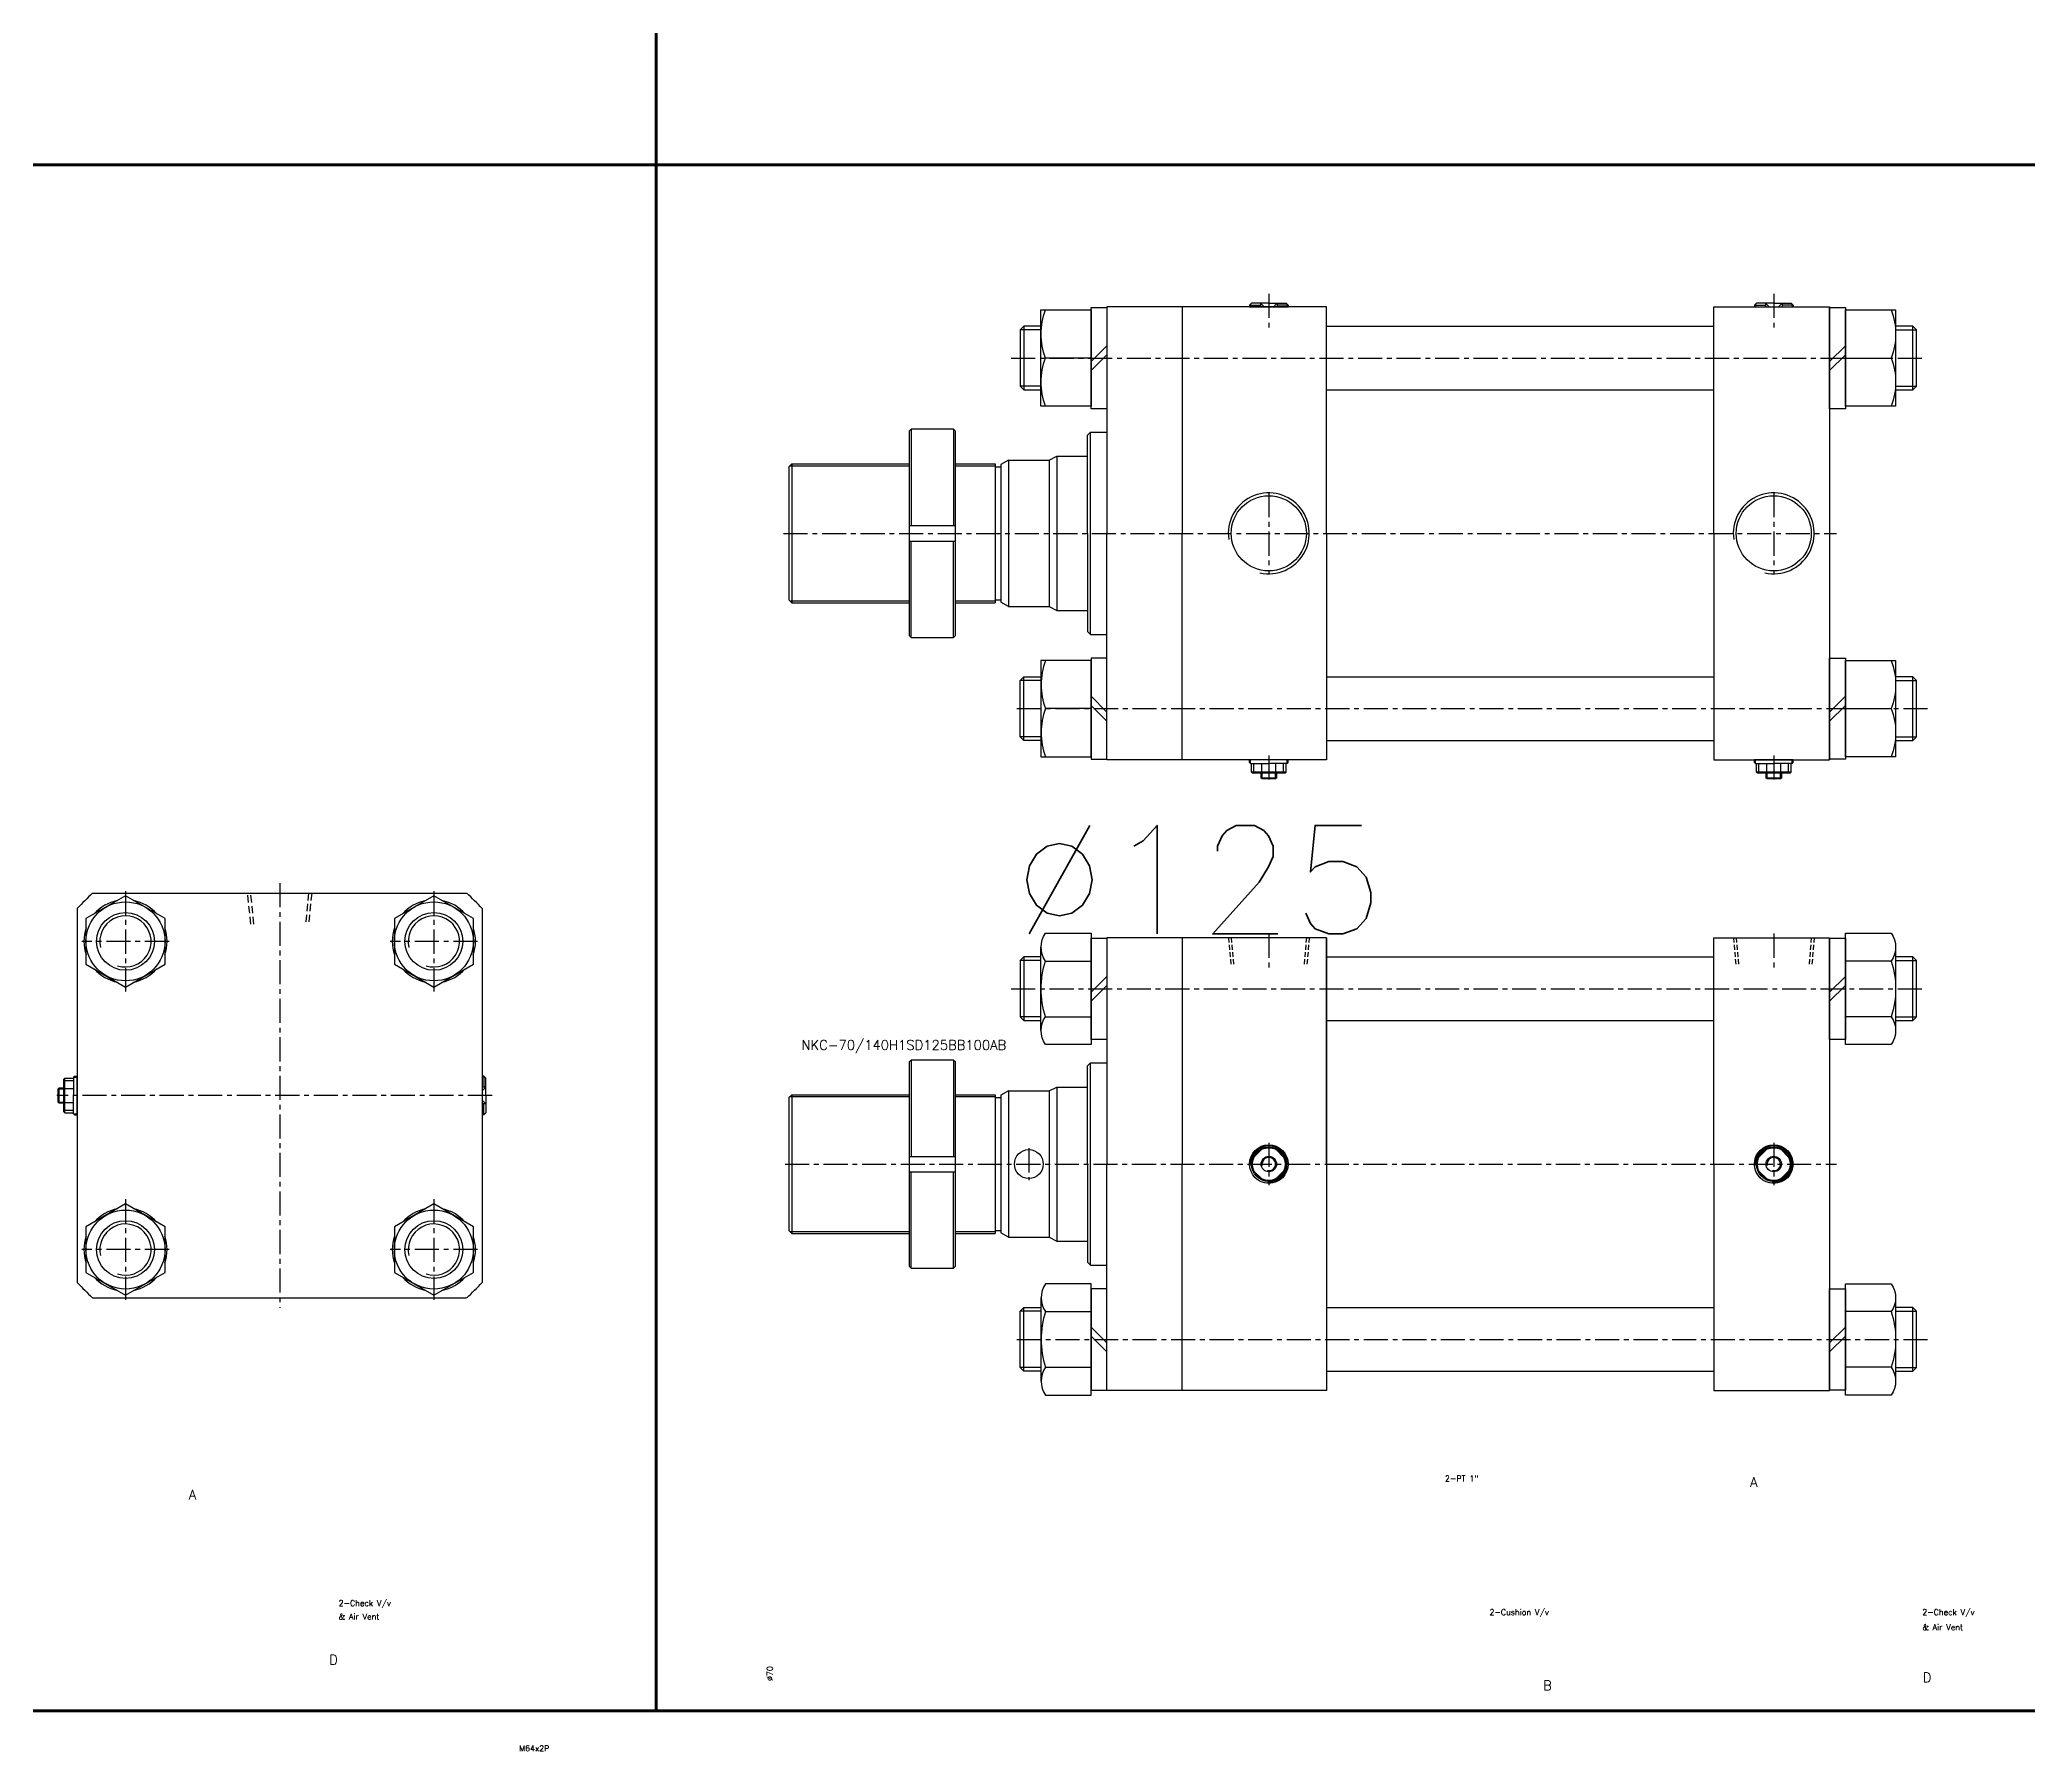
# Model space of a CAD drawing. Extents: x -819 to 29893, y -8942 to 9886.
# Drawn here: x 2674 to 3706, y -21 to 867 of the extents above; entities that cross this region are included whole.
import ezdxf

# ---------------------------------------------------------------- set-up
doc = ezdxf.new("R2010")
doc.units = 0
doc.header["$LTSCALE"] = 10
doc.header["$MEASUREMENT"] = 0
doc.linetypes.add('CENTER', pattern=[2, 1.25, -0.25, 0.25, -0.25])
doc.linetypes.add('HIDDEN', pattern=[0.375, 0.25, -0.125])
doc.layers.add('ML', color=7, linetype='CONTINUOUS')
doc.styles.add('GHS', font='romans', dxfattribs={"bigfont": 'ghs'})

msp = doc.modelspace()

# ---------------------------------------------------------------- linework, layer by layer
at = {"layer": 'ML', "color": 1, "linetype": 'CENTER'}
for p, q in [((3311.7, 735.5), (3311.7, 717.1)), ((3573.7, 735.5), (3573.7, 717.1)), ((3178, 702.2), (3650.8, 702.2)), ((3311.7, 632.1), (3311.7, 590.2)), ((3573.7, 632.1), (3573.7, 590.2)), ((3059.9, 611.2), (3606.3, 611.2)), ((3181, 520.2), (3654.5, 520.2)), ((3311.7, 495.9), (3311.7, 482.4)), ((3573.7, 495.9), (3573.7, 482.9)), ((2718.5, 425.5), (2718.5, 373.3)), ((2798.5, 429.6), (2798.5, 209.1)), ((2878.5, 425.5), (2878.5, 373.3)), ((3311.7, 403.4), (3311.7, 385)), ((3573.7, 403.4), (3573.7, 385)), ((2741.1, 399.4), (2695.8, 399.4)), ((2901.1, 399.4), (2855.8, 399.4)), ((3178, 374.8), (3650.8, 374.8)), ((2908.7, 319.4), (2682.8, 319.4)), ((3187.2, 292), (3187.2, 275.5)), ((3311.7, 294.8), (3311.7, 272.8)), ((3573.7, 294.8), (3573.7, 272.8)), ((3060.7, 283.8), (3606.3, 283.8)), ((2718.5, 265.5), (2718.5, 213.3)), ((2878.5, 265.5), (2878.5, 213.3)), ((2741.1, 239.4), (2695.8, 239.4)), ((2901.1, 239.4), (2855.8, 239.4)), ((3181, 192.8), (3654.5, 192.8))]:
    msp.add_line(p, q, dxfattribs=at)
at = {"layer": 'ML', "color": 7}
for p, q in [((3227.7, 728.7), (3227.7, 611.2)), ((3341.7, 728.7), (3227.7, 728.7)), ((3266.7, 728.7), (3266.7, 611.2)), ((3341.7, 611.2), (3341.7, 728.7)), ((3217.7, 662.2), (3219.2, 663.7)), ((3217.7, 611.2), (3217.7, 662.2)), ((3219.2, 558.7), (3219.2, 663.7)), ((3219.2, 663.7), (3227.7, 663.7)), ((3201.7, 651.2), (3201.7, 571.2)), ((3201.7, 651.2), (3217.7, 651.2)), ((3062.7, 645.7), (3062.7, 576.7)), ((3064.2, 647.2), (3125.1, 647.2)), ((3149.1, 647.2), (3169.7, 647.2)), ((3169.7, 647.2), (3169.7, 575.2)), ((3169.7, 645.7), (3172.7, 645.7)), ((3172.7, 646.9), (3172.7, 575.5)), ((3176.7, 649.2), (3176.7, 573.2)), ((3176.7, 649.2), (3197.7, 649.2)), ((3197.7, 649.2), (3197.7, 573.2)), ((3217.7, 611.2), (3217.7, 560.2)), ((3227.7, 493.7), (3227.7, 611.2)), ((3266.7, 493.7), (3266.7, 611.2)), ((3341.7, 611.2), (3341.7, 493.7)), ((3064.2, 575.2), (3125.1, 575.2)), ((3149.1, 575.2), (3169.7, 575.2)), ((3169.7, 576.7), (3172.7, 576.7)), ((3176.7, 573.2), (3197.7, 573.2)), ((3201.7, 571.2), (3217.7, 571.2)), ((3217.7, 560.2), (3219.2, 558.7)), ((3219.2, 558.7), (3227.7, 558.7)), ((3341.7, 493.7), (3227.7, 493.7)), ((3341.7, 493.7), (3266.7, 493.7)), ((3341.7, 401.3), (3227.7, 401.3)), ((3227.7, 401.3), (3227.7, 283.8)), ((3266.7, 401.3), (3266.7, 283.8)), ((3341.7, 283.8), (3341.7, 401.3)), ((3341.7, 401.3), (3341.7, 166.3)), ((3217.7, 334.8), (3219.2, 336.3)), ((3217.7, 283.8), (3217.7, 334.8)), ((3219.2, 231.3), (3219.2, 336.3)), ((3219.2, 336.3), (3227.7, 336.3)), ((3176.7, 321.8), (3176.7, 245.8)), ((3176.7, 321.8), (3197.7, 321.8)), ((3197.7, 321.8), (3197.7, 245.8)), ((3201.7, 323.8), (3201.7, 243.8)), ((3201.7, 323.8), (3217.7, 323.8)), ((3062.7, 318.3), (3062.7, 249.3)), ((3064.2, 319.8), (3125.1, 319.8)), ((3149.1, 319.8), (3169.7, 319.8)), ((3169.7, 319.8), (3169.7, 247.8)), ((3169.7, 318.3), (3172.7, 318.3)), ((3172.7, 319.5), (3172.7, 248.1)), ((3217.7, 283.8), (3217.7, 232.8)), ((3227.7, 166.3), (3227.7, 283.8)), ((3266.7, 166.3), (3266.7, 283.8)), ((3341.7, 283.8), (3341.7, 166.3)), ((3064.2, 247.8), (3125.1, 247.8)), ((3149.1, 247.8), (3169.7, 247.8)), ((3169.7, 249.3), (3172.7, 249.3)), ((3176.7, 245.8), (3197.7, 245.8)), ((3201.7, 243.8), (3217.7, 243.8)), ((3217.7, 232.8), (3219.2, 231.3)), ((3219.2, 231.3), (3227.7, 231.3)), ((3341.7, 166.3), (3227.7, 166.3)), ((3341.7, 166.3), (3266.7, 166.3))]:
    msp.add_line(p, q, dxfattribs=at)
at = {"layer": 'ML'}
for p, q in [((3301.7, 729.7), (3302.7, 730.7)), ((3301.7, 729.7), (3301.7, 728.7)), ((3301.7, 729.7), (3307.4, 729.7)), ((3301.7, 728.7), (3321.7, 728.7)), ((3301.7, 728.7), (3321.7, 728.7)), ((3311.7, 730.7), (3302.7, 730.7)), ((3307.4, 730.7), (3307.4, 728.7)), ((3311.7, 730.7), (3320.7, 730.7)), ((3316.1, 730.7), (3316.1, 728.7)), ((3321.7, 729.7), (3316.1, 729.7)), ((3321.7, 729.7), (3320.7, 730.7)), ((3321.7, 729.7), (3321.7, 728.7)), ((3542.7, 611.2), (3542.7, 728.7)), ((3542.7, 728.7), (3602.7, 728.7)), ((3563.7, 729.7), (3564.7, 730.7)), ((3563.7, 729.7), (3563.7, 728.7)), ((3563.7, 729.7), (3569.4, 729.7)), ((3563.7, 728.7), (3583.7, 728.7)), ((3563.7, 728.7), (3583.7, 728.7)), ((3573.7, 730.7), (3564.7, 730.7)), ((3569.4, 730.7), (3569.4, 728.7)), ((3573.7, 730.7), (3582.7, 730.7)), ((3578.1, 730.7), (3578.1, 728.7)), ((3583.7, 729.7), (3578.1, 729.7)), ((3583.7, 729.7), (3582.7, 730.7)), ((3583.7, 729.7), (3583.7, 728.7)), ((3602.7, 728.7), (3602.7, 493.7)), ((3184.6, 718.7), (3184.6, 685.7)), ((3645.8, 685.7), (3645.8, 718.7)), ((3219.5, 702.2), (3195.8, 702.2)), ((3219.5, 700.4), (3227.7, 708.6)), ((3219.5, 695.7), (3227.7, 703.9)), ((3610.9, 708.6), (3602.7, 700.4)), ((3610.9, 703.9), (3602.7, 695.7)), ((3610.9, 702.2), (3634.7, 702.2)), ((3125.1, 664.2), (3126.1, 665.2)), ((3125.1, 664.2), (3125.1, 558.2)), ((3126.1, 665.2), (3126.1, 615.2)), ((3148.1, 665.2), (3126.1, 665.2)), ((3148.1, 665.2), (3148.1, 615.2)), ((3148.1, 665.2), (3149.1, 664.2)), ((3149.1, 558.2), (3149.1, 664.2)), ((3197.7, 649.2), (3201.7, 651.2)), ((3062.7, 645.7), (3064.2, 647.2)), ((3064.2, 647.2), (3064.2, 575.2)), ((3176.7, 649.2), (3172.7, 646.9)), ((3125.1, 615.2), (3149.1, 615.2)), ((3542.7, 611.2), (3542.7, 493.7)), ((3125.1, 607.2), (3149.1, 607.2)), ((3126.1, 557.2), (3126.1, 607.2)), ((3148.1, 557.2), (3148.1, 607.2)), ((3062.7, 576.7), (3064.2, 575.2)), ((3176.7, 573.2), (3172.7, 575.5)), ((3197.7, 573.2), (3201.7, 571.2)), ((3126.1, 557.2), (3125.1, 558.2)), ((3126.1, 557.2), (3148.1, 557.2)), ((3148.1, 557.2), (3149.1, 558.2)), ((3184.6, 503.7), (3184.6, 536.7)), ((3645.8, 503.7), (3645.8, 536.7)), ((3219.5, 526.6), (3227.7, 518.4)), ((3610.9, 526.6), (3602.7, 518.4)), ((3219.5, 520.2), (3195.8, 520.2)), ((3219.5, 521.9), (3227.7, 513.7)), ((3610.9, 521.9), (3602.7, 513.7)), ((3610.9, 520.2), (3634.7, 520.2)), ((3301.7, 492.2), (3301.7, 493.7)), ((3321.7, 493.7), (3301.7, 493.7)), ((3302.2, 491.7), (3301.7, 492.2)), ((3302.2, 491.7), (3311.7, 491.7)), ((3302.7, 487.2), (3302.7, 491.7)), ((3303.2, 486.7), (3302.7, 487.2)), ((3320.7, 487.2), (3302.7, 487.2)), ((3311.7, 486.7), (3303.2, 486.7)), ((3304, 487.2), (3304, 491.7)), ((3307.7, 484.2), (3307.7, 486.7)), ((3308.1, 487.2), (3308.1, 491.7)), ((3321.2, 491.7), (3311.7, 491.7)), ((3320.2, 486.7), (3311.7, 486.7)), ((3315.3, 487.2), (3315.3, 491.7)), ((3315.7, 486.7), (3315.7, 484.2)), ((3319.4, 487.2), (3319.4, 491.7)), ((3320.2, 486.7), (3320.7, 487.2)), ((3320.7, 487.2), (3320.7, 491.7)), ((3321.2, 491.7), (3321.7, 492.2)), ((3321.7, 492.2), (3321.7, 493.7)), ((3542.7, 493.7), (3602.7, 493.7)), ((3563.7, 492.2), (3563.7, 493.7)), ((3583.7, 493.7), (3563.7, 493.7)), ((3564.2, 491.7), (3563.7, 492.2)), ((3564.2, 491.7), (3573.7, 491.7)), ((3564.7, 487.2), (3564.7, 491.7)), ((3565.2, 486.7), (3564.7, 487.2)), ((3582.7, 487.2), (3564.7, 487.2)), ((3573.7, 486.7), (3565.2, 486.7)), ((3566, 487.2), (3566, 491.7)), ((3569.7, 484.2), (3569.7, 486.7)), ((3570.1, 487.2), (3570.1, 491.7)), ((3583.2, 491.7), (3573.7, 491.7)), ((3582.2, 486.7), (3573.7, 486.7)), ((3577.3, 487.2), (3577.3, 491.7)), ((3577.7, 486.7), (3577.7, 484.2)), ((3581.4, 487.2), (3581.4, 491.7)), ((3582.2, 486.7), (3582.7, 487.2)), ((3582.7, 487.2), (3582.7, 491.7)), ((3583.2, 491.7), (3583.7, 492.2)), ((3583.7, 492.2), (3583.7, 493.7)), ((3315.7, 484.2), (3307.7, 484.2)), ((3308.3, 483.7), (3307.7, 484.2)), ((3315.2, 483.7), (3308.3, 483.7)), ((3315.7, 484.2), (3315.2, 483.7)), ((3577.7, 484.2), (3569.7, 484.2)), ((3570.3, 483.7), (3569.7, 484.2)), ((3577.2, 483.7), (3570.3, 483.7)), ((3577.7, 484.2), (3577.2, 483.7)), ((2701.4, 424.4), (2895.5, 424.4)), ((2693.5, 416.5), (2693.5, 222.3)), ((2903.5, 416.5), (2903.5, 222.3)), ((3193.5, 353.1), (3193.5, 396.4)), ((3542.7, 401.3), (3602.7, 401.3)), ((3542.7, 283.8), (3542.7, 401.3)), ((3602.7, 401.3), (3602.7, 166.3)), ((3636.9, 396.4), (3636.9, 353.1)), ((3184.6, 391.3), (3184.6, 358.3)), ((3195.8, 389.2), (3219.5, 389.2)), ((3634.7, 389.2), (3610.9, 389.2)), ((3645.8, 358.3), (3645.8, 391.3)), ((3219.5, 373), (3227.7, 381.2)), ((3219.5, 368.3), (3227.7, 376.5)), ((3610.9, 381.2), (3602.7, 373)), ((3610.9, 376.5), (3602.7, 368.3)), ((3195.8, 360.3), (3219.5, 360.3)), ((3634.7, 360.3), (3610.9, 360.3)), ((3125.1, 336.8), (3126.1, 337.8)), ((3125.1, 336.8), (3125.1, 230.8)), ((3148.1, 337.8), (3126.1, 337.8)), ((3126.1, 337.8), (3126.1, 287.8)), ((3148.1, 337.8), (3149.1, 336.8)), ((3148.1, 337.8), (3148.1, 287.8)), ((3149.1, 230.8), (3149.1, 336.8)), ((2683.5, 322.9), (2684, 323.4)), ((2683.5, 315.9), (2683.5, 322.9)), ((2684, 315.4), (2684, 323.4)), ((2684, 323.4), (2686.5, 323.4)), ((2686.5, 327.9), (2687, 328.4)), ((2686.5, 319.4), (2686.5, 327.9)), ((2687, 328.4), (2691.5, 328.4)), ((2687, 310.4), (2687, 328.4)), ((2687, 327.1), (2691.5, 327.1)), ((2687, 323), (2691.5, 323)), ((2691.5, 328.9), (2692, 329.4)), ((2691.5, 328.9), (2691.5, 319.4)), ((2692, 329.4), (2693.5, 329.4)), ((2693.5, 309.4), (2693.5, 329.4)), ((2693.5, 327.4), (2693.5, 311.4)), ((2903.5, 329.4), (2903.5, 309.4)), ((2903.5, 329.4), (2903.5, 309.4)), ((2903.5, 329.4), (2903.5, 309.4)), ((2904.5, 329.4), (2903.5, 329.4)), ((2905.5, 323.8), (2903.5, 323.8)), ((2904.5, 329.4), (2905.5, 328.4)), ((2904.5, 329.4), (2904.5, 323.8)), ((2905.5, 319.4), (2905.5, 328.4)), ((3176.7, 321.8), (3172.7, 319.5)), ((3197.7, 321.8), (3201.7, 323.8)), ((2684, 315.4), (2683.5, 315.9)), ((2686.5, 315.4), (2684, 315.4)), ((2686.5, 310.9), (2686.5, 319.4)), ((2686.5, 310.9), (2687, 310.4)), ((2687, 315.8), (2691.5, 315.8)), ((2687, 311.7), (2691.5, 311.7)), ((2687, 310.4), (2691.5, 310.4)), ((2691.5, 309.9), (2691.5, 319.4)), ((2691.5, 309.9), (2692, 309.4)), ((2905.5, 315), (2903.5, 315)), ((2904.5, 309.4), (2904.5, 315)), ((2904.5, 309.4), (2905.5, 310.4)), ((2905.5, 319.4), (2905.5, 310.4)), ((3062.7, 318.3), (3064.2, 319.8)), ((3064.2, 319.8), (3064.2, 247.8)), ((2692, 309.4), (2693.5, 309.4)), ((2904.5, 309.4), (2903.5, 309.4)), ((3308.1, 291.5), (3304, 287.4)), ((3315.3, 291.5), (3319.4, 287.4)), ((3570.1, 291.5), (3566, 287.4)), ((3577.3, 291.5), (3581.4, 287.4)), ((3125.1, 287.8), (3149.1, 287.8)), ((3125.1, 279.8), (3149.1, 279.8)), ((3126.1, 229.8), (3126.1, 279.8)), ((3148.1, 229.8), (3148.1, 279.8)), ((3304, 280.1), (3308.1, 276.1)), ((3319.4, 280.1), (3315.3, 276.1)), ((3542.7, 283.8), (3542.7, 166.3)), ((3566, 280.1), (3570.1, 276.1)), ((3581.4, 280.1), (3577.3, 276.1)), ((3062.7, 249.3), (3064.2, 247.8)), ((3176.7, 245.8), (3172.7, 248.1)), ((3197.7, 245.8), (3201.7, 243.8)), ((3126.1, 229.8), (3125.1, 230.8)), ((3126.1, 229.8), (3148.1, 229.8)), ((3148.1, 229.8), (3149.1, 230.8)), ((2701.4, 214.4), (2895.5, 214.4)), ((3184.6, 176.3), (3184.6, 209.3)), ((3193.5, 214.4), (3193.5, 171.1)), ((3195.8, 207.2), (3219.5, 207.2)), ((3634.7, 207.2), (3610.9, 207.2)), ((3636.9, 214.4), (3636.9, 171.1)), ((3645.8, 176.3), (3645.8, 209.3)), ((3219.5, 199.2), (3227.7, 191)), ((3610.9, 199.2), (3602.7, 191)), ((3219.5, 194.5), (3227.7, 186.3)), ((3610.9, 194.5), (3602.7, 186.3)), ((3195.8, 178.3), (3219.5, 178.3)), ((3634.7, 178.3), (3610.9, 178.3)), ((3542.7, 166.3), (3602.7, 166.3))]:
    msp.add_line(p, q, dxfattribs=at)
at = {"layer": 'ML', "color": 2}
for p, q in [((3302.2, 730.2), (3302.2, 728.7)), ((3309.3, 728.7), (3307.4, 730.7)), ((3314.1, 728.7), (3316.1, 730.7)), ((3321.2, 730.2), (3321.2, 728.7)), ((3564.2, 730.2), (3564.2, 728.7)), ((3571.3, 728.7), (3569.4, 730.7)), ((3576.1, 728.7), (3578.1, 730.7)), ((3583.2, 730.2), (3583.2, 728.7)), ((3193.5, 716.8), (3182.7, 716.8)), ((3636.9, 716.8), (3647.7, 716.8)), ((3193.5, 687.6), (3182.7, 687.6)), ((3636.9, 687.6), (3647.7, 687.6)), ((3063.2, 646.2), (3125.1, 646.2)), ((3149.1, 646.2), (3169.7, 646.2)), ((3063.2, 576.2), (3125.1, 576.2)), ((3149.1, 576.2), (3169.7, 576.2)), ((3193.5, 534.8), (3182.7, 534.8)), ((3636.9, 534.8), (3647.7, 534.8)), ((3193.5, 505.6), (3182.7, 505.6)), ((3636.9, 505.6), (3647.7, 505.6)), ((3302.2, 491.7), (3302.2, 493.7)), ((3308.3, 483.7), (3308.3, 486.7)), ((3315.2, 483.7), (3315.2, 486.7)), ((3321.2, 491.7), (3321.2, 493.7)), ((3564.2, 491.7), (3564.2, 493.7)), ((3570.3, 483.7), (3570.3, 486.7)), ((3577.2, 483.7), (3577.2, 486.7)), ((3583.2, 491.7), (3583.2, 493.7)), ((3193.5, 389.4), (3182.7, 389.4)), ((3636.9, 389.4), (3647.7, 389.4)), ((3193.5, 360.2), (3182.7, 360.2)), ((3636.9, 360.2), (3647.7, 360.2)), ((2683.5, 322.9), (2686.5, 322.9)), ((2691.5, 328.9), (2693.5, 328.9)), ((2905, 328.9), (2903.5, 328.9)), ((2903.5, 321.8), (2905.5, 323.8)), ((2683.5, 315.9), (2686.5, 315.9)), ((2691.5, 309.9), (2693.5, 309.9)), ((2903.5, 317), (2905.5, 315)), ((2905, 309.9), (2903.5, 309.9)), ((3063.2, 318.8), (3125.1, 318.8)), ((3149.1, 318.8), (3169.7, 318.8)), ((3063.2, 248.8), (3125.1, 248.8)), ((3149.1, 248.8), (3169.7, 248.8)), ((3193.5, 207.4), (3182.7, 207.4)), ((3636.9, 207.4), (3647.7, 207.4)), ((3193.5, 178.2), (3182.7, 178.2)), ((3636.9, 178.2), (3647.7, 178.2))]:
    msp.add_line(p, q, dxfattribs=at)
at = {"layer": 'ML', "color": 7, "linetype": 'Continuous'}
for p, q in [((3341.7, 718.7), (3542.7, 718.7)), ((3341.7, 685.7), (3542.7, 685.7)), ((3341.7, 536.7), (3542.7, 536.7)), ((3341.7, 503.7), (3542.7, 503.7)), ((3341.7, 391.3), (3542.7, 391.3)), ((3341.7, 358.3), (3542.7, 358.3)), ((3341.7, 209.3), (3542.7, 209.3)), ((3341.7, 176.3), (3542.7, 176.3))]:
    msp.add_line(p, q, dxfattribs=at)
at = {"layer": 'ML', "color": 6, "linetype": 'HIDDEN', "ltscale": 1.5}
for p, q in [((2783.5, 408.4), (2781.9, 424.4)), ((2785.1, 408.4), (2783.5, 424.4)), ((2813.5, 424.4), (2811.9, 408.4)), ((2815.1, 424.4), (2813.5, 408.4))]:
    msp.add_line(p, q, dxfattribs=at)
at = {"layer": 'ML', "color": 6, "linetype": 'HIDDEN'}
for p, q in [((3290.8, 401.3), (3292, 387.3)), ((3292.2, 401.3), (3293.5, 387.3)), ((3331.2, 401.3), (3330, 387.3)), ((3332.7, 401.3), (3331.5, 387.3)), ((3552.8, 401.3), (3554, 387.3)), ((3554.2, 401.3), (3555.5, 387.3)), ((3593.2, 401.3), (3592, 387.3)), ((3594.7, 401.3), (3593.5, 387.3))]:
    msp.add_line(p, q, dxfattribs=at)
at = {"layer": 'ML', "const_width": 1.5}
for points in [[(2993.8, 1755.1), (2993.8, 0)], [(0, 802.5), (5247.5, 802.5)], [(0, 0), (5247.5, 0)]]:
    msp.add_lwpolyline(points, dxfattribs=at)
at = {"layer": 'ML'}
for points in [[(3219.5, 677.2), (3193.5, 677.2), (3193.5, 727.2), (3219.5, 727.2)], [(3610.9, 727.2), (3636.9, 727.2), (3636.9, 677.2), (3610.9, 677.2)], [(3219.5, 545.2), (3193.5, 545.2), (3193.5, 495.2), (3219.5, 495.2)], [(3610.9, 545.2), (3636.9, 545.2), (3636.9, 495.2), (3610.9, 495.2)]]:
    msp.add_lwpolyline(points, close=True, dxfattribs=at)
for points in [[(3195.8, 677.2, -0.178633), (3195.8, 702.2, -0.178633), (3195.8, 727.2)], [(3634.7, 727.2, -0.178633), (3634.7, 702.2, -0.178633), (3634.7, 677.2)], [(3195.8, 545.2, 0.178633), (3195.8, 520.2, 0.178633), (3195.8, 495.2)], [(3634.7, 545.2, -0.178633), (3634.7, 520.2, -0.178633), (3634.7, 495.2)], [(3219.5, 345.9), (3195.8, 345.9, -0.309401), (3195.8, 360.3, -0.154701), (3195.8, 389.2, -0.309401), (3195.8, 403.6), (3219.5, 403.6), (3219.5, 345.9)], [(3610.9, 403.6), (3634.7, 403.6, -0.309401), (3634.7, 389.2, -0.154701), (3634.7, 360.3, -0.309401), (3634.7, 345.9), (3610.9, 345.9), (3610.9, 403.6)], [(3219.5, 221.6), (3195.8, 221.6, 0.309401), (3195.8, 207.2, 0.154701), (3195.8, 178.3, 0.309401), (3195.8, 163.9), (3219.5, 163.9), (3219.5, 221.6)], [(3610.9, 221.6), (3634.7, 221.6, -0.309401), (3634.7, 207.2, -0.154701), (3634.7, 178.3, -0.309401), (3634.7, 163.9), (3610.9, 163.9), (3610.9, 221.6)]]:
    msp.add_lwpolyline(points, format="xyb", dxfattribs=at)
for points in [[(3227.7, 728.4), (3227.7, 675.9), (3219.5, 675.9), (3219.5, 728.4), (3227.7, 728.4)], [(3602.7, 675.9), (3602.7, 728.4), (3610.9, 728.4), (3610.9, 675.9), (3602.7, 675.9)], [(3193.5, 718.7), (3184.6, 718.7), (3182.7, 716.8), (3182.7, 687.6), (3184.6, 685.7), (3193.5, 685.7)], [(3636.9, 685.7), (3645.8, 685.7), (3647.7, 687.6), (3647.7, 716.8), (3645.8, 718.7), (3636.9, 718.7)], [(3193.5, 503.7), (3184.6, 503.7), (3182.7, 505.6), (3182.7, 534.8), (3184.6, 536.7), (3193.5, 536.7)], [(3227.7, 493.9), (3227.7, 546.4), (3219.5, 546.4), (3219.5, 493.9), (3227.7, 493.9)], [(3602.7, 493.9), (3602.7, 546.4), (3610.9, 546.4), (3610.9, 493.9), (3602.7, 493.9)], [(3636.9, 503.7), (3645.8, 503.7), (3647.7, 505.6), (3647.7, 534.8), (3645.8, 536.7), (3636.9, 536.7)], [(2698, 411.2), (2698, 387.6), (2718.5, 375.7), (2739, 387.6), (2739, 411.2), (2718.5, 423.1), (2698, 411.2)], [(2858, 411.2), (2858, 387.6), (2878.5, 375.7), (2899, 387.6), (2899, 411.2), (2878.5, 423.1), (2858, 411.2)], [(3227.7, 401), (3227.7, 348.5), (3219.5, 348.5), (3219.5, 401), (3227.7, 401)], [(3602.7, 348.5), (3602.7, 401), (3610.9, 401), (3610.9, 348.5), (3602.7, 348.5)], [(3193.5, 391.3), (3184.6, 391.3), (3182.7, 389.4), (3182.7, 360.2), (3184.6, 358.3), (3193.5, 358.3)], [(3636.9, 358.3), (3645.8, 358.3), (3647.7, 360.2), (3647.7, 389.4), (3645.8, 391.3), (3636.9, 391.3)], [(2698, 251.2), (2698, 227.6), (2718.5, 215.7), (2739, 227.6), (2739, 251.2), (2718.5, 263.1), (2698, 251.2)], [(2858, 251.2), (2858, 227.6), (2878.5, 215.7), (2899, 227.6), (2899, 251.2), (2878.5, 263.1), (2858, 251.2)], [(3227.7, 166.5), (3227.7, 219), (3219.5, 219), (3219.5, 166.5), (3227.7, 166.5)], [(3602.7, 166.5), (3602.7, 219), (3610.9, 219), (3610.9, 166.5), (3602.7, 166.5)], [(3193.5, 176.3), (3184.6, 176.3), (3182.7, 178.2), (3182.7, 207.4), (3184.6, 209.3), (3193.5, 209.3)], [(3636.9, 176.3), (3645.8, 176.3), (3647.7, 178.2), (3647.7, 207.4), (3645.8, 209.3), (3636.9, 209.3)]]:
    msp.add_lwpolyline(points, dxfattribs=at)
for centre, radius in [((3311.7, 611.2), 19.5), ((3573.7, 611.2), 19.5), ((2718.5, 399.4), 20.5), ((2718.5, 399.4), 15), ((2878.5, 399.4), 20.5), ((2878.5, 399.4), 15), ((3187.2, 283.8), 7.5), ((3311.7, 283.8), 10), ((3311.7, 283.8), 9), ((3311.7, 283.8), 8.5), ((3573.7, 283.8), 10), ((3573.7, 283.8), 9), ((3573.7, 283.8), 8.5), ((3311.7, 283.8), 4), ((3573.7, 283.8), 4), ((2718.5, 239.4), 20.5), ((2878.5, 239.4), 20.5), ((2718.5, 239.4), 15), ((2878.5, 239.4), 15)]:
    msp.add_circle(centre, radius, dxfattribs=at)
at = {"layer": 'ML', "color": 2}
for centre, radius, start, end in [((3311.7, 611.2), 21, 257.2786, 188.7835), ((3573.7, 611.2), 21, 257.2786, 188.7835), ((2718.5, 399.4), 13.3, 252.154, 193.5189), ((2878.5, 399.4), 13.3, 252.154, 193.5189), ((3311.7, 283.8), 9.5, 265.5203, 184.4719), ((3573.7, 283.8), 9.5, 265.5203, 184.4719), ((3311.7, 283.8), 3.46, 260.122, 191.5554), ((3573.7, 283.8), 3.46, 260.122, 191.5554), ((2718.5, 239.4), 13.3, 252.154, 193.5189), ((2878.5, 239.4), 13.3, 252.154, 193.5189)]:
    msp.add_arc(centre, radius, start, end, dxfattribs=at)
at = {"layer": 'ML'}
for centre, radius, start, end in [((2798.5, 319.4), 143, 132.7548, 137.2452), ((2798.5, 319.4), 143, 42.7548, 47.2452), ((2718.5, 399.4), 21.6, 101.2415, 138.7585), ((2718.5, 399.4), 21.6, 41.2415, 78.7585), ((2878.5, 399.4), 21.6, 101.2415, 138.7585), ((2878.5, 399.4), 21.6, 41.2415, 78.7585), ((2718.5, 399.4), 21.6, 161.2415, 198.7585), ((2718.5, 399.4), 21.6, 341.2415, 18.7585), ((2878.5, 399.4), 21.6, 161.2415, 198.7585), ((2878.5, 399.4), 21.6, 341.2415, 18.7585), ((2718.5, 399.4), 21.6, 221.2415, 258.7585), ((2718.5, 399.4), 21.6, 281.2415, 318.7585), ((2878.5, 399.4), 21.6, 221.2415, 258.7585), ((2878.5, 399.4), 21.6, 281.2415, 318.7585), ((2718.5, 239.4), 21.6, 101.2415, 138.7585), ((2718.5, 239.4), 21.6, 41.2415, 78.7585), ((2878.5, 239.4), 21.6, 101.2415, 138.7585), ((2878.5, 239.4), 21.6, 41.2415, 78.7585), ((2718.5, 239.4), 21.6, 161.2415, 198.7585), ((2718.5, 239.4), 21.6, 341.2415, 18.7585), ((2878.5, 239.4), 21.6, 161.2415, 198.7585), ((2878.5, 239.4), 21.6, 341.2415, 18.7585), ((2798.5, 319.4), 143, 222.7548, 227.2452), ((2718.5, 239.4), 21.6, 221.2415, 258.7585), ((2718.5, 239.4), 21.6, 281.2415, 318.7585), ((2878.5, 239.4), 21.6, 221.2415, 258.7585), ((2878.5, 239.4), 21.6, 281.2415, 318.7585), ((2798.5, 319.4), 143, 312.7548, 317.2452)]:
    msp.add_arc(centre, radius, start, end, dxfattribs=at)

# ---------------------------------------------------------------- texts
at = {"layer": 'ML', "color": 7, "style": 'GHS'}
msp.add_text('%%C125', height=56.25, dxfattribs=at).set_placement((3179, 403.3))
at = {"layer": 'ML', "color": 4, "style": 'GHS'}
msp.add_text('NKC-70/140H1SD125BB100AB', height=5, dxfattribs=at).set_placement((3069.2, 343.1))
at = {"layer": 'ML', "style": 'GHS'}
for s, p in [('A', (2751.3, 109.7)), ('A', (3561.4, 116.2)), ('D', (2824.2, 24)), ('B', (3454, 10.7)), ('D', (3651, 14.8))]:
    msp.add_text(s, height=5, dxfattribs=at).set_placement(p)
at = {"layer": 'ML', "color": 2, "char_height": 3, "style": 'GHS'}
for s, insert, attachment_point in [('2-PT 1"', (3403.1, 119.1), 7), ('2-Check V/v', (2829.1, 53.4), 7), ('2-Cushion V/v', (3426.2, 48.7), 7), ('2-Check V/v', (3650.8, 48.7), 7), ('& Air Vent', (2829.1, 47.4), 7), ('& Air Vent', (3650.8, 41.9), 7), ('M64x2P', (2938.4, -21), 9)]:
    msp.add_mtext(s, dxfattribs=dict(at, insert=insert, attachment_point=attachment_point))
at = {"layer": 'ML', "color": 2, "insert": (3052.8, 19.3), "char_height": 3, "attachment_point": 5, "rotation": 90, "style": 'GHS'}
msp.add_mtext('\\A1;%%c70', dxfattribs=at)

doc.saveas('drawing.dxf')
